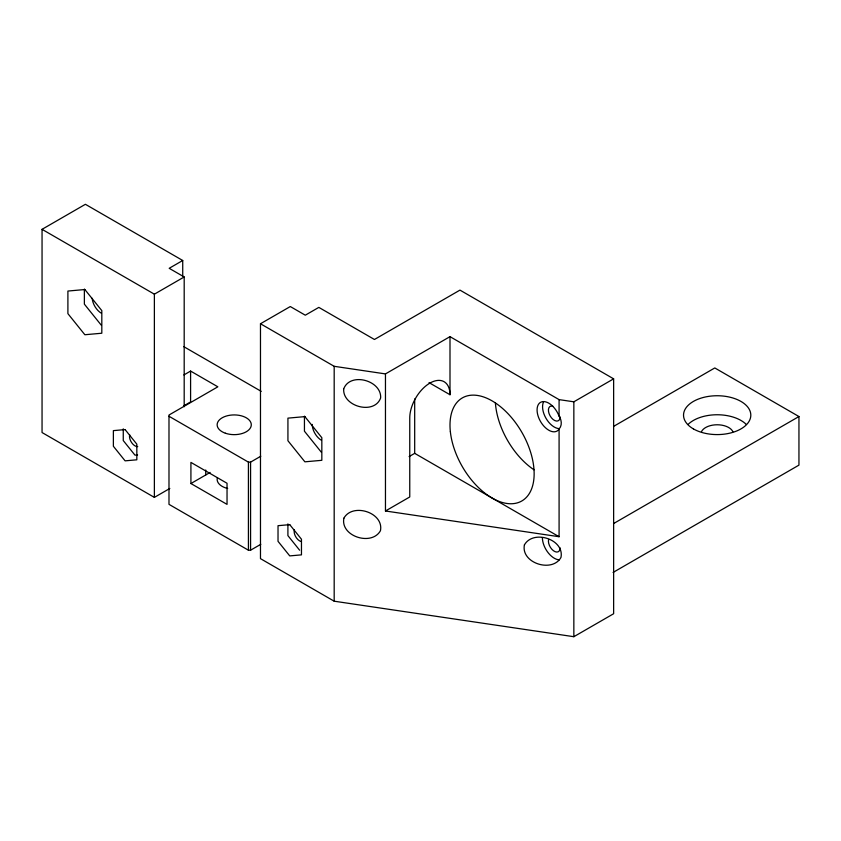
<?xml version="1.0" encoding="UTF-8"?>
<svg xmlns="http://www.w3.org/2000/svg" width="841" height="841" viewBox="0 0 841 841"><rect width="100%" height="100%" fill="white"/><g stroke="black" fill="none" stroke-linecap="round" stroke-linejoin="round"><path stroke-width="1.26" d="M559.086 429.036L558.929 429.309A16.557 9.556 60 0 1 541.257 422.708A16.557 9.556 60 0 1 541.257 401.998A16.557 9.556 60 0 1 558.929 415.79C561.536 419.659 562.471 425.294 559.086 429.036L559.086 536.716L385.462 510.992L385.462 373.909L449.998 336.642L559.086 399.622L573.846 401.809L613.636 378.839L613.636 613.73L573.846 636.7L334.182 601.199L260.479 558.645L260.479 323.753L290.292 306.545L305.294 315.196L318.834 307.385L374.445 339.491L459.964 290.113L613.636 378.839M169.829 488.463L154.376 497.388L42.05 432.537L42.05 229.33L85.404 204.3L182.728 260.489L182.728 276.195M182.728 260.489L169.188 268.311L184.19 276.962L184.19 406.76M42.05 229.33L154.376 294.182L184.19 276.962M183.853 374.97L190.592 371.07L217.851 386.807L168.988 415.023L168.988 504.348L248.421 550.203L250.576 550.203L260.805 544.306M183.832 405.835L190.592 401.935L190.592 371.07M190.918 483.533L227.038 504.379L227.038 483.26L190.918 462.403L190.918 483.533L210.113 472.442M168.988 416.263L248.421 462.13L250.576 462.13L260.805 456.221M409.104 456.579L414.687 453.352L559.086 536.716M385.462 510.992L409.756 496.968L409.756 417.966A28.457 16.431 -60 0 1 429.877 383.118A28.457 16.431 -60 0 1 449.998 394.734L449.998 336.642M613.573 426.398L714.797 367.948L798.95 416.537L798.95 465.126L613.078 572.437M613.552 523.575L798.95 416.537M137.588 454.918L134.981 455.149L123.259 440.558L123.259 428.836M260.479 323.753L334.182 366.308L385.462 373.909M429.036 382.623L449.998 394.734M183.843 346.692L261.225 391.359M321.399 452.29L304.442 431.202L304.442 416.137M299.627 550.203L287.906 535.622L287.906 523.89M101.319 325.236L84.373 304.148L84.373 289.083M573.846 401.809L573.846 636.7M559.086 399.622L559.086 416.253M414.687 398.949L414.687 453.352M334.182 366.308L334.182 601.199M250.576 462.13L250.576 550.203M248.421 462.13L248.421 550.203M205.73 470.003L205.73 474.976M154.376 294.182L154.376 497.388M301.046 541.509A7.758 4.478 60 0 1 294.318 529.872M701.436 431.738A16.294 9.409 0 0 1 717.173 424.768A16.294 9.409 0 0 1 732.921 431.738M534.046 469.825A59.501 34.355 60 0 1 495.402 402.892M560.127 547.88A8.284 4.783 60 0 1 553.504 550.76A8.284 4.783 60 0 1 548.616 539.48M559.297 559.843A16.82 9.714 60 0 1 542.382 537.63M558.75 428.605A16.557 9.556 60 0 1 545.998 418.313A16.557 9.556 60 0 1 543.454 402.114M560.127 416.915A8.284 4.783 60 0 1 554.787 420.563A8.284 4.783 60 0 1 548.511 411.375A8.284 4.783 60 0 1 552.758 406.129M688.054 424.463A33.629 19.417 0 0 1 746.303 424.463M137.724 446.592A7.758 4.478 60 0 1 131.638 442.618A7.758 4.478 60 0 1 129.682 434.818M101.319 313.199A12.93 7.464 60 0 1 92.205 298.292M321.399 440.253A12.93 7.464 60 0 1 312.242 424.411M227.68 488.495A17.072 9.861 0 0 1 217.283 478.098M343.685 388.973C342.529 406.602 374.34 415.233 380.637 397.982C381.793 380.353 349.993 371.722 343.685 388.973M343.885 518.182C340.174 536.348 371.711 546.419 380.447 530.703C384.148 512.547 352.621 502.466 343.885 518.182M524.406 544.926C520.705 563.081 552.232 573.163 560.968 557.446C564.679 539.281 533.141 529.21 524.406 544.926M84.857 289.535L67.9 291.049L67.9 313.651L84.857 334.739L101.814 333.225L101.814 310.623L84.857 289.535M125.099 429.583L113.377 430.634L113.377 446.266L125.099 460.847L136.831 459.806L136.831 444.174L125.099 429.583M304.884 416.621L287.927 418.135L287.927 440.737L304.884 461.825L321.83 460.311L321.83 437.709L304.884 416.621M289.746 524.647L278.024 525.688L278.024 541.32L289.746 555.901L301.467 554.86L301.467 539.228L289.746 524.647M693.394 428.899A33.629 19.417 0 0 0 749.667 420.185A33.629 19.417 0 0 0 708.469 396.405A33.629 19.417 0 0 0 693.394 428.899M450.356 431.696A59.501 34.355 60 0 0 517.688 502.771A59.501 34.355 60 0 0 508.174 413.856A59.501 34.355 60 0 0 450.356 431.696M225.377 433.22A17.072 9.861 0 0 0 251.291 424.978A17.072 9.861 0 0 0 225.977 416.148A17.072 9.861 0 0 0 225.377 433.22"/></g></svg>
